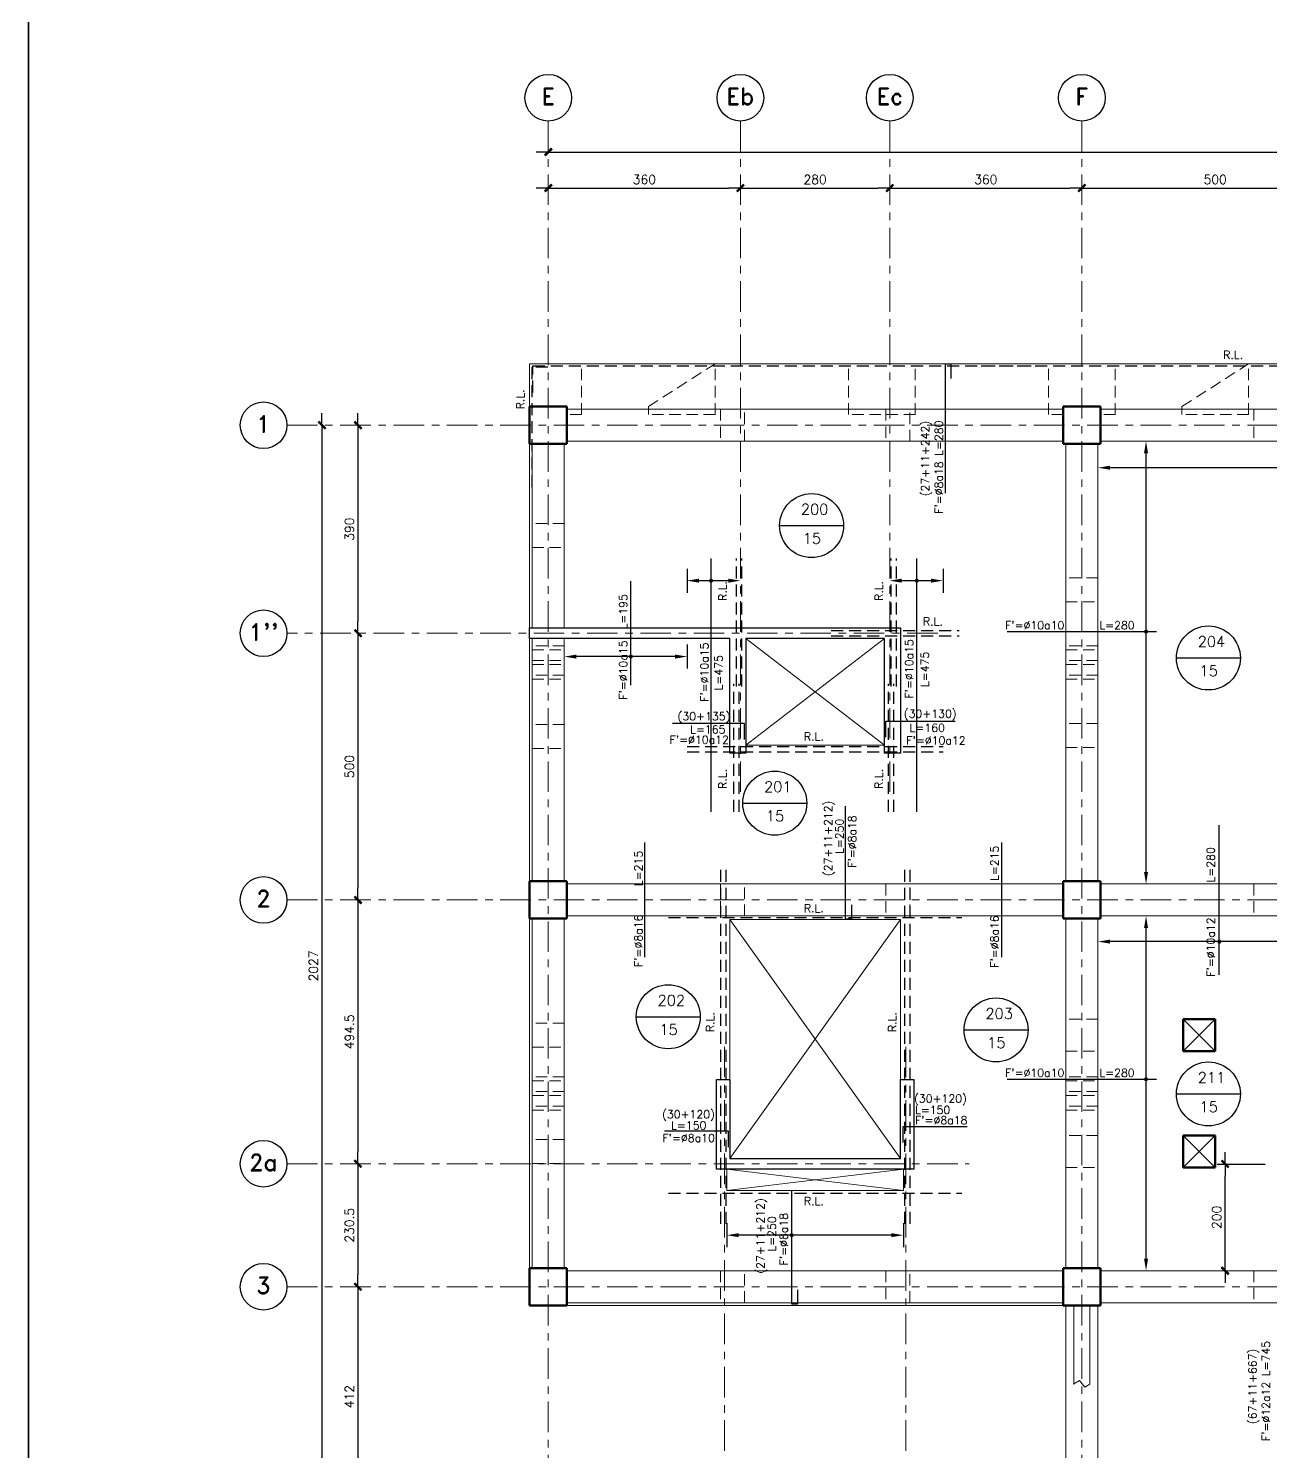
# Model space of a CAD drawing. Extents: x -4 to 6083, y -4 to 8618.
# Drawn here: x 0 to 2328, y 2222 to 4890 of the extents above; entities that cross this region are included whole.
import ezdxf
from ezdxf.enums import TextEntityAlignment as Align
from ezdxf.xclip import XClip

# ---------------------------------------------------------------- set-up
doc = ezdxf.new("R2010")
doc.units = 0
doc.header["$LTSCALE"] = 45
doc.header["$MEASUREMENT"] = 0
doc.header["$XCLIPFRAME"] = 0
for name, pattern in [('2017_67-102$0$Grid Line', [2.2225, 1.27, -0.3175, 0.3175, -0.3175]), ('2017_67-102$0$RLE-PROYECCION', [0.71438, 0.47625, -0.23813]), ('DASHED', [0.75, 0.5, -0.25])]:
    doc.linetypes.add(name, pattern=pattern)
doc.layers.get('0').update_dxf_attribs({"linetype": 'CONTINUOUS'})
for name, color, linetype, lineweight in [('2017_67-102$0$A-DETL-HLIN', 3, 'CONTINUOUS', 70), ('2017_67-102$0$RLE-EJE', 3, 'CONTINUOUS', 25), ('2017_67-102$0$RLE-EJES', 1, '2017_67-102$0$Grid Line', 9), ('2017_67-102$0$RLE-LOSA', 3, 'CONTINUOUS', 15), ('2017_67-102$0$RLE-MURO', 3, 'CONTINUOUS', 25), ('2017_67-102$0$RLE-PILAR', 3, 'CONTINUOUS', 50), ('2017_67-102$0$RLE-PROYECCION', 2, '2017_67-102$0$RLE-PROYECCION', 15), ('2017_67-102$0$RLE-VANOS', 1, 'CONTINUOUS', 15), ('2017_67-102$0$RLE-VIGA', 3, 'CONTINUOUS', 15)]:
    doc.layers.add(name, color=color, linetype=linetype, lineweight=lineweight)
for name, color, linetype in [('2017_67-102$0$RLA-COTAS', 2, 'CONTINUOUS'), ('fe', 7, 'CONTINUOUS'), ('RLA-COTAS1', 2, 'CONTINUOUS'), ('RLA-COTAS2', 1, 'CONTINUOUS'), ('RLA-FE', 7, 'CONTINUOUS'), ('RLA-FORMATO', 7, 'CONTINUOUS'), ('RLA-LOSAS', 3, 'CONTINUOUS'), ('RLA-TEXTOS-SM', 3, 'CONTINUOUS')]:
    doc.layers.add(name, color=color, linetype=linetype)
doc.styles.add('2017_67-102$0$ROMAND', font='romand', dxfattribs={"height": 31.5})
doc.styles.add('2017_67-102$0$ROMANS', font='ROMANS.shx', dxfattribs={"height": 16.875})
doc.styles.add('ROMAND', font='romand', dxfattribs={"height": 31.5})
doc.styles.add('ROMANS', font='ROMANS.shx', dxfattribs={"height": 16.875})
doc.styles.add('ROMANS0', font='romans.shx')
doc.dimstyles.new('2017_67-102$0$ING-75', dxfattribs={"dimscale": 75, "dimtxt": 0.27, "dimasz": 0.3, "dimexe": 0, "dimexo": 0, "dimgap": 0.1, "dimtad": 1, "dimdec": 1, "dimzin": 12, "dimdsep": 46, "dimtxsty": '2017_67-102$0$ROMANS', "dimblk": '2017_67-102$0$TICK1', "dimblk1": '2017_67-102$0$TICK1', "dimblk2": '2017_67-102$0$TICK1', "dimcen": 0.09, "dimclrd": 2, "dimclre": 1, "dimclrt": 3, "dimadec": 0, "dimazin": 0, "dimtfac": 1, "dimtdec": 0, "dimtix": 1, "dimtmove": 2, "dimatfit": 3, "dimldrblk": '2017_67-102$0$TICK1', "dimfxl": 0, "dimfxlon": 1, "dimtolj": 1, "dimtzin": 0, "dimarcsym": 0})
doc.dimstyles.new('ING-75', dxfattribs={"dimscale": 75, "dimtxt": 0.27, "dimasz": 0.3, "dimexe": 0, "dimexo": 0, "dimgap": 0.1, "dimtad": 1, "dimdec": 1, "dimzin": 12, "dimdsep": 46, "dimtxsty": 'ROMANS', "dimblk": 'TICK1', "dimblk1": 'TICK1', "dimblk2": 'TICK1', "dimcen": 0.09, "dimclrd": 2, "dimclre": 1, "dimclrt": 3, "dimadec": 0, "dimazin": 0, "dimtfac": 1, "dimtdec": 0, "dimtix": 1, "dimtmove": 2, "dimatfit": 3, "dimldrblk": 'TICK1', "dimfxl": 0, "dimfxlon": 1, "dimtolj": 1, "dimtzin": 0, "dimarcsym": 0})

# ---------------------------------------------------------------- blocks, each defined once
blk = doc.blocks.new('2017_67-102$0$TICK1')
at = {"color": 2}
for points in [[(0, 0), (-1, 0)], [(0, 0), (1, 0)]]:
    blk.add_lwpolyline(points, dxfattribs=at)
at = {"color": 2, "const_width": 0.2}
blk.add_lwpolyline([(-0.3, -0.3), (0.3, 0.3)], dxfattribs=at)
blk = doc.blocks.new('*D25')
at = {"layer": '2017_67-102$0$RLA-COTAS', "color": 2, "lineweight": -2, "transparency": 16777216}
blk.add_line((915.7, 8397), (5370.7, 8397), dxfattribs=at)
at = {"layer": '2017_67-102$0$RLA-COTAS', "color": 2, "lineweight": -2, "transparency": 16777216, "xscale": 22.5, "yscale": 22.5, "zscale": 22.5, "rotation": 180}
blk.add_blockref('2017_67-102$0$TICK1', (893.2, 8397), dxfattribs=at)
at = {"layer": '2017_67-102$0$RLA-COTAS', "color": 2, "lineweight": -2, "transparency": 16777216, "xscale": 22.5, "yscale": 22.5, "zscale": 22.5}
blk.add_blockref('2017_67-102$0$TICK1', (5393.2, 8397), dxfattribs=at)
at = {"layer": '2017_67-102$0$RLA-COTAS', "color": 3, "transparency": 16777216, "insert": (3143.2, 8413), "char_height": 16.88, "attachment_point": 5, "style": '2017_67-102$0$ROMANS'}
blk.add_mtext('\\A1;4500', dxfattribs=at)
blk = doc.blocks.new('*D26')
at = {"layer": '2017_67-102$0$RLA-COTAS', "color": 2, "lineweight": -2, "transparency": 16777216}
blk.add_line((915.7, 8329.5), (1230.7, 8329.5), dxfattribs=at)
at = {"layer": '2017_67-102$0$RLA-COTAS', "color": 2, "lineweight": -2, "transparency": 16777216, "xscale": 22.5, "yscale": 22.5, "zscale": 22.5, "rotation": 180}
blk.add_blockref('2017_67-102$0$TICK1', (893.2, 8329.5), dxfattribs=at)
at = {"layer": '2017_67-102$0$RLA-COTAS', "color": 2, "lineweight": -2, "transparency": 16777216, "xscale": 22.5, "yscale": 22.5, "zscale": 22.5}
blk.add_blockref('2017_67-102$0$TICK1', (1253.2, 8329.5), dxfattribs=at)
at = {"layer": '2017_67-102$0$RLA-COTAS', "color": 3, "transparency": 16777216, "insert": (1073.2, 8345.5), "char_height": 16.88, "attachment_point": 5, "style": '2017_67-102$0$ROMANS'}
blk.add_mtext('\\A1;360', dxfattribs=at)
blk = doc.blocks.new('*D27')
at = {"layer": '2017_67-102$0$RLA-COTAS', "color": 2, "lineweight": -2, "transparency": 16777216}
blk.add_line((1275.7, 8329.5), (1510.7, 8329.5), dxfattribs=at)
at = {"layer": '2017_67-102$0$RLA-COTAS', "color": 2, "lineweight": -2, "transparency": 16777216, "xscale": 22.5, "yscale": 22.5, "zscale": 22.5, "rotation": 180}
blk.add_blockref('2017_67-102$0$TICK1', (1253.2, 8329.5), dxfattribs=at)
at = {"layer": '2017_67-102$0$RLA-COTAS', "color": 2, "lineweight": -2, "transparency": 16777216, "xscale": 22.5, "yscale": 22.5, "zscale": 22.5}
blk.add_blockref('2017_67-102$0$TICK1', (1533.2, 8329.5), dxfattribs=at)
at = {"layer": '2017_67-102$0$RLA-COTAS', "color": 3, "transparency": 16777216, "insert": (1393.2, 8345.5), "char_height": 16.88, "attachment_point": 5, "style": '2017_67-102$0$ROMANS'}
blk.add_mtext('\\A1;280', dxfattribs=at)
blk = doc.blocks.new('*D28')
at = {"layer": '2017_67-102$0$RLA-COTAS', "color": 2, "lineweight": -2, "transparency": 16777216}
blk.add_line((1555.7, 8329.5), (1870.7, 8329.5), dxfattribs=at)
at = {"layer": '2017_67-102$0$RLA-COTAS', "color": 2, "lineweight": -2, "transparency": 16777216, "xscale": 22.5, "yscale": 22.5, "zscale": 22.5, "rotation": 180}
blk.add_blockref('2017_67-102$0$TICK1', (1533.2, 8329.5), dxfattribs=at)
at = {"layer": '2017_67-102$0$RLA-COTAS', "color": 2, "lineweight": -2, "transparency": 16777216, "xscale": 22.5, "yscale": 22.5, "zscale": 22.5}
blk.add_blockref('2017_67-102$0$TICK1', (1893.2, 8329.5), dxfattribs=at)
at = {"layer": '2017_67-102$0$RLA-COTAS', "color": 3, "transparency": 16777216, "insert": (1713.2, 8345.5), "char_height": 16.88, "attachment_point": 5, "style": '2017_67-102$0$ROMANS'}
blk.add_mtext('\\A1;360', dxfattribs=at)
blk = doc.blocks.new('*D29')
at = {"layer": '2017_67-102$0$RLA-COTAS', "color": 2, "lineweight": -2, "transparency": 16777216}
blk.add_line((1915.7, 8329.5), (2370.7, 8329.5), dxfattribs=at)
at = {"layer": '2017_67-102$0$RLA-COTAS', "color": 2, "lineweight": -2, "transparency": 16777216, "xscale": 22.5, "yscale": 22.5, "zscale": 22.5, "rotation": 180}
blk.add_blockref('2017_67-102$0$TICK1', (1893.2, 8329.5), dxfattribs=at)
at = {"layer": '2017_67-102$0$RLA-COTAS', "color": 2, "lineweight": -2, "transparency": 16777216, "xscale": 22.5, "yscale": 22.5, "zscale": 22.5}
blk.add_blockref('2017_67-102$0$TICK1', (2393.2, 8329.5), dxfattribs=at)
at = {"layer": '2017_67-102$0$RLA-COTAS', "color": 3, "transparency": 16777216, "insert": (2143.2, 8345.5), "char_height": 16.88, "attachment_point": 5, "style": '2017_67-102$0$ROMANS'}
blk.add_mtext('\\A1;500', dxfattribs=at)
blk = doc.blocks.new('*D35')
at = {"layer": '2017_67-102$0$RLA-COTAS', "color": 2, "lineweight": -2, "transparency": 16777216}
blk.add_line((469, 7862.4), (469, 5880.4), dxfattribs=at)
at = {"layer": '2017_67-102$0$RLA-COTAS', "color": 2, "lineweight": -2, "transparency": 16777216, "xscale": 22.5, "yscale": 22.5, "zscale": 22.5}
for p, rotation in [((469, 7884.9), 90), ((469, 5857.9), 270)]:
    blk.add_blockref('2017_67-102$0$TICK1', p, dxfattribs=dict(at, rotation=rotation))
at = {"layer": '2017_67-102$0$RLA-COTAS', "color": 3, "transparency": 16777216, "insert": (453, 6871.4), "char_height": 16.88, "attachment_point": 5, "rotation": 90, "style": '2017_67-102$0$ROMANS'}
blk.add_mtext('\\A1;2027', dxfattribs=at)
blk = doc.blocks.new('*D36')
at = {"layer": '2017_67-102$0$RLA-COTAS', "color": 2, "lineweight": -2, "transparency": 16777216}
blk.add_line((536.5, 7862.4), (536.5, 7517.4), dxfattribs=at)
at = {"layer": '2017_67-102$0$RLA-COTAS', "color": 2, "lineweight": -2, "transparency": 16777216, "xscale": 22.5, "yscale": 22.5, "zscale": 22.5}
for p, rotation in [((536.5, 7884.9), 90), ((536.5, 7494.9), 270)]:
    blk.add_blockref('2017_67-102$0$TICK1', p, dxfattribs=dict(at, rotation=rotation))
at = {"layer": '2017_67-102$0$RLA-COTAS', "color": 3, "transparency": 16777216, "insert": (520.5, 7689.9), "char_height": 16.88, "attachment_point": 5, "rotation": 90, "style": '2017_67-102$0$ROMANS'}
blk.add_mtext('\\A1;390', dxfattribs=at)
blk = doc.blocks.new('*D37')
at = {"layer": '2017_67-102$0$RLA-COTAS', "color": 2, "lineweight": -2, "transparency": 16777216}
blk.add_line((536.5, 7472.4), (536.5, 7017.4), dxfattribs=at)
at = {"layer": '2017_67-102$0$RLA-COTAS', "color": 2, "lineweight": -2, "transparency": 16777216, "xscale": 22.5, "yscale": 22.5, "zscale": 22.5}
for p, rotation in [((536.5, 7494.9), 90), ((536.5, 6994.9), 270)]:
    blk.add_blockref('2017_67-102$0$TICK1', p, dxfattribs=dict(at, rotation=rotation))
at = {"layer": '2017_67-102$0$RLA-COTAS', "color": 3, "transparency": 16777216, "insert": (520.5, 7244.9), "char_height": 16.88, "attachment_point": 5, "rotation": 90, "style": '2017_67-102$0$ROMANS'}
blk.add_mtext('\\A1;500', dxfattribs=at)
blk = doc.blocks.new('*D38')
at = {"layer": '2017_67-102$0$RLA-COTAS', "color": 2, "lineweight": -2, "transparency": 16777216}
blk.add_line((536.5, 6972.4), (536.5, 6522.9), dxfattribs=at)
at = {"layer": '2017_67-102$0$RLA-COTAS', "color": 2, "lineweight": -2, "transparency": 16777216, "xscale": 22.5, "yscale": 22.5, "zscale": 22.5}
for p, rotation in [((536.5, 6994.9), 90), ((536.5, 6500.4), 270)]:
    blk.add_blockref('2017_67-102$0$TICK1', p, dxfattribs=dict(at, rotation=rotation))
at = {"layer": '2017_67-102$0$RLA-COTAS', "color": 3, "transparency": 16777216, "insert": (520.5, 6747.7), "char_height": 16.88, "attachment_point": 5, "rotation": 90, "style": '2017_67-102$0$ROMANS'}
blk.add_mtext('\\A1;494.5', dxfattribs=at)
blk = doc.blocks.new('*D39')
at = {"layer": '2017_67-102$0$RLA-COTAS', "color": 2, "lineweight": -2, "transparency": 16777216}
blk.add_line((536.5, 6477.9), (536.5, 6292.4), dxfattribs=at)
at = {"layer": '2017_67-102$0$RLA-COTAS', "color": 2, "lineweight": -2, "transparency": 16777216, "xscale": 22.5, "yscale": 22.5, "zscale": 22.5}
for p, rotation in [((536.5, 6500.4), 90), ((536.5, 6269.9), 270)]:
    blk.add_blockref('2017_67-102$0$TICK1', p, dxfattribs=dict(at, rotation=rotation))
at = {"layer": '2017_67-102$0$RLA-COTAS', "color": 3, "transparency": 16777216, "insert": (520.5, 6385.2), "char_height": 16.88, "attachment_point": 5, "rotation": 90, "style": '2017_67-102$0$ROMANS'}
blk.add_mtext('\\A1;230.5', dxfattribs=at)
blk = doc.blocks.new('*D40')
at = {"layer": '2017_67-102$0$RLA-COTAS', "color": 2, "lineweight": -2, "transparency": 16777216}
blk.add_line((536.5, 6247.4), (536.5, 5880.4), dxfattribs=at)
at = {"layer": '2017_67-102$0$RLA-COTAS', "color": 2, "lineweight": -2, "transparency": 16777216, "xscale": 22.5, "yscale": 22.5, "zscale": 22.5}
for p, rotation in [((536.5, 6269.9), 90), ((536.5, 5857.9), 270)]:
    blk.add_blockref('2017_67-102$0$TICK1', p, dxfattribs=dict(at, rotation=rotation))
at = {"layer": '2017_67-102$0$RLA-COTAS', "color": 3, "transparency": 16777216, "insert": (520.5, 6063.9), "char_height": 16.88, "attachment_point": 5, "rotation": 90, "style": '2017_67-102$0$ROMANS'}
blk.add_mtext('\\A1;412', dxfattribs=at)
blk = doc.blocks.new('TICK1')
at = {"color": 2}
for points in [[(0, 0), (-1, 0)], [(0, 0), (1, 0)]]:
    blk.add_lwpolyline(points, dxfattribs=at)
at = {"color": 2, "const_width": 0.2}
blk.add_lwpolyline([(-0.3, -0.3), (0.3, 0.3)], dxfattribs=at)
blk = doc.blocks.new('*D16')
at = {"layer": 'RLA-COTAS1', "color": 2, "lineweight": -2, "transparency": 16777216}
blk.add_line((2242.8, 2583.6), (2242.8, 2738.7), dxfattribs=at)
at = {"layer": 'RLA-COTAS1', "color": 2, "lineweight": -2, "transparency": 16777216, "xscale": 22.5, "yscale": 22.5, "zscale": 22.5}
for p, rotation in [((2242.8, 2761.2), 90), ((2242.8, 2561.1), 270)]:
    blk.add_blockref('TICK1', p, dxfattribs=dict(at, rotation=rotation))
at = {"layer": 'RLA-COTAS1', "color": 3, "transparency": 16777216, "insert": (2226.9, 2661.2), "char_height": 16.88, "attachment_point": 5, "rotation": 90, "style": 'ROMANS'}
blk.add_mtext('\\A1;200', dxfattribs=at)
blk = doc.blocks.new('2017_67-102')
at = {"layer": '2017_67-102$0$A-DETL-HLIN'}
for p, q in [((2143.23, 6771.59), (2083.23, 6771.59)), ((2083.23, 6771.59), (2083.23, 6711.59)), ((2143.23, 6711.59), (2143.23, 6771.59)), ((2083.23, 6711.59), (2143.23, 6711.59)), ((2143.23, 6553.25), (2083.23, 6553.25)), ((2083.23, 6553.25), (2083.23, 6493.25)), ((2143.23, 6493.25), (2143.23, 6553.25)), ((2083.23, 6493.25), (2143.23, 6493.25))]:
    blk.add_line(p, q, dxfattribs=at)
at = {"layer": '2017_67-102$0$RLE-EJE'}
for centre in [(893.23, 8498.66), (1253.23, 8498.66), (1533.23, 8498.66), (1893.23, 8498.66), (359.48, 7884.92), (359.48, 7494.91), (359.48, 6994.92), (359.48, 6500.41), (359.48, 6269.91)]:
    blk.add_circle(centre, 43.75, dxfattribs=at)
at = {"layer": '2017_67-102$0$RLE-EJES'}
for p, q in [((893.23, 8454.91), (893.23, 5372.91)), ((1253.23, 8454.91), (1253.23, 7188.06)), ((1533.23, 8454.91), (1533.23, 7188.06)), ((1893.23, 8454.91), (1893.23, 5372.91)), ((403.23, 7884.92), (5803.24, 7884.92)), ((1623.01, 7494.91), (403.23, 7494.91)), ((403.23, 6994.92), (5803.24, 6994.92)), ((1223.23, 6719.66), (1223.23, 5372.91)), ((1563.23, 6719.66), (1563.23, 5372.91)), ((403.23, 6500.41), (1682.04, 6500.41)), ((403.23, 6269.91), (5803.24, 6269.91))]:
    blk.add_line(p, q, dxfattribs=at)
at = {"layer": '2017_67-102$0$RLE-LOSA'}
for p, q in [((858.23, 7999.91), (5428.23, 7999.91)), ((858.23, 7919.92), (858.23, 7999.91)), ((858.23, 7504.91), (858.23, 7849.92)), ((858.23, 7029.92), (858.23, 7484.91)), ((1263.23, 7284.88), (1523.23, 7284.88)), ((858.23, 6304.91), (858.23, 6959.92)), ((1553.23, 6958.29), (1233.23, 6958.29)), ((1233.23, 6958.29), (1233.23, 6658.29)), ((1553.23, 6658.29), (1553.23, 6958.29)), ((1858.23, 6234.91), (928.23, 6234.91))]:
    blk.add_line(p, q, dxfattribs=at)
blk.add_lwpolyline([(1227.73, 6490.41), (1558.73, 6490.41), (1558.73, 6450.46), (1227.73, 6450.46)], close=True, dxfattribs=at)
at = {"layer": '2017_67-102$0$RLE-MURO'}
for p, q in [((858.23, 7504.91), (1553.23, 7504.91)), ((858.23, 7484.91), (858.23, 7504.91)), ((1553.23, 7504.91), (1553.23, 7269.91)), ((1233.23, 7484.91), (858.23, 7484.91)), ((1233.23, 7269.91), (1233.23, 7484.91)), ((1263.23, 7484.91), (1263.23, 7269.91)), ((1523.23, 7484.91), (1263.23, 7484.91)), ((1523.23, 7269.91), (1523.23, 7484.91)), ((1263.23, 7269.91), (1233.23, 7269.91)), ((1553.23, 7269.91), (1523.23, 7269.91)), ((1208.23, 6490.41), (1208.23, 6658.29)), ((1208.23, 6658.29), (1233.23, 6658.29)), ((1233.23, 6658.29), (1233.23, 6510.41)), ((1553.23, 6510.41), (1553.23, 6658.29)), ((1553.23, 6658.29), (1578.23, 6658.29)), ((1578.23, 6658.29), (1578.23, 6490.41)), ((1233.23, 6510.41), (1553.23, 6510.41)), ((1578.23, 6490.41), (1208.23, 6490.41))]:
    blk.add_line(p, q, dxfattribs=at)
at = {"layer": '2017_67-102$0$RLE-PILAR'}
for p, q in [((858.23, 7919.92), (928.23, 7919.92)), ((858.23, 7849.92), (858.23, 7919.92)), ((928.23, 7919.92), (928.23, 7849.92)), ((1858.23, 7919.92), (1928.23, 7919.92)), ((1858.23, 7849.92), (1858.23, 7919.92)), ((1928.23, 7919.92), (1928.23, 7849.92)), ((928.23, 7849.92), (858.23, 7849.92)), ((1928.23, 7849.92), (1858.23, 7849.92)), ((858.23, 7029.92), (928.23, 7029.92)), ((858.23, 6959.92), (858.23, 7029.92)), ((928.23, 7029.92), (928.23, 6959.92)), ((1858.23, 7029.92), (1928.23, 7029.92)), ((1858.23, 6959.92), (1858.23, 7029.92)), ((1928.23, 7029.92), (1928.23, 6959.92)), ((928.23, 6959.92), (858.23, 6959.92)), ((1928.23, 6959.92), (1858.23, 6959.92)), ((858.23, 6304.91), (928.23, 6304.91)), ((858.23, 6234.91), (858.23, 6304.91)), ((928.23, 6304.91), (928.23, 6234.91)), ((1928.23, 6304.91), (1858.23, 6304.91)), ((1858.23, 6304.91), (1858.23, 6234.91)), ((1928.23, 6304.91), (1928.23, 6234.91)), ((928.23, 6234.91), (858.23, 6234.91)), ((1858.23, 6234.91), (1868.99, 6234.91)), ((1916.99, 6234.91), (1868.99, 6234.91)), ((1928.23, 6234.91), (1916.99, 6234.91))]:
    blk.add_line(p, q, dxfattribs=at)
at = {"layer": '2017_67-102$0$RLE-PROYECCION'}
for p, q in [((955.73, 7904.91), (955.73, 7999.91)), ((1080.73, 7919.91), (1205.72, 7999.91)), ((1205.73, 7904.91), (1205.73, 7999.91)), ((1455.73, 7904.91), (1455.73, 7999.91)), ((1580.73, 7904.91), (1580.73, 7999.91)), ((1830.73, 7904.91), (1830.73, 7999.91)), ((1955.73, 7904.91), (1955.73, 7999.91)), ((2080.73, 7919.91), (2205.72, 7999.91)), ((2205.73, 7904.91), (2205.73, 7999.91)), ((955.73, 7904.91), (928.23, 7904.91)), ((1080.73, 7919.91), (1080.73, 7904.91)), ((1205.73, 7904.91), (1080.73, 7904.91)), ((1215.73, 7914.92), (1215.73, 7854.92)), ((1260.73, 7854.92), (1260.73, 7914.92)), ((1580.73, 7904.91), (1455.73, 7904.91)), ((1525.73, 7914.92), (1525.73, 7854.92)), ((1570.73, 7854.92), (1570.73, 7914.92)), ((1858.38, 7904.91), (1830.73, 7904.91)), ((1955.73, 7904.91), (1928.23, 7904.91)), ((2080.73, 7919.91), (2080.73, 7904.91)), ((2205.73, 7904.91), (2080.73, 7904.91)), ((2215.73, 7914.92), (2215.73, 7854.92)), ((923.23, 7700.76), (863.23, 7700.76)), ((863.23, 7655.76), (923.23, 7655.76)), ((1923.23, 7599.09), (1863.23, 7599.09)), ((1863.23, 7554.09), (1923.23, 7554.09)), ((923.23, 7471.17), (863.23, 7471.17)), ((1923.23, 7471.17), (1863.23, 7471.17)), ((863.23, 7463.67), (923.23, 7463.67)), ((863.23, 7443.67), (923.23, 7443.67)), ((1863.23, 7463.67), (1923.23, 7463.67)), ((1923.23, 7443.67), (1863.23, 7443.67)), ((863.23, 7436.17), (923.23, 7436.17)), ((923.23, 7416.17), (863.23, 7416.17)), ((863.23, 7416.17), (863.23, 7408.67)), ((923.23, 7408.67), (923.23, 7416.17)), ((1863.23, 7436.17), (1923.23, 7436.17)), ((1923.23, 7416.17), (1863.23, 7416.17)), ((863.23, 7408.67), (923.23, 7408.67)), ((1863.23, 7408.67), (1923.23, 7408.67)), ((923.23, 7324.09), (863.23, 7324.09)), ((1923.23, 7325.76), (1863.23, 7325.76)), ((863.23, 7279.09), (923.23, 7279.09)), ((1863.23, 7280.76), (1923.23, 7280.76)), ((1215.73, 7024.92), (1215.73, 6964.92)), ((1260.73, 6964.92), (1260.73, 7024.92)), ((1525.73, 7024.92), (1525.73, 6964.92)), ((1570.73, 6964.92), (1570.73, 7024.92)), ((2215.73, 7024.92), (2215.73, 6964.92)), ((923.23, 6764.09), (863.23, 6764.09)), ((1923.23, 6771.59), (1863.23, 6771.59)), ((863.23, 6719.09), (923.23, 6719.09)), ((1863.23, 6711.59), (1923.23, 6711.59)), ((923.23, 6663.67), (863.23, 6663.67)), ((863.23, 6656.17), (923.23, 6656.17)), ((1923.23, 6663.67), (1863.23, 6663.67)), ((1863.23, 6656.17), (1923.23, 6656.17)), ((923.23, 6636.17), (863.23, 6636.17)), ((863.23, 6628.67), (923.23, 6628.67)), ((1923.23, 6636.17), (1863.23, 6636.17)), ((1863.23, 6628.67), (1923.23, 6628.67)), ((923.23, 6608.67), (863.23, 6608.67)), ((863.23, 6601.17), (923.23, 6601.17)), ((1923.23, 6608.67), (1863.23, 6608.67)), ((1863.23, 6601.17), (1923.23, 6601.17)), ((923.23, 6545.75), (863.23, 6545.75)), ((1923.23, 6553.25), (1863.23, 6553.25)), ((863.23, 6500.75), (923.23, 6500.75)), ((1863.23, 6493.25), (1923.23, 6493.25)), ((1215.73, 6299.92), (1215.73, 6239.92)), ((1260.73, 6239.92), (1260.73, 6299.92)), ((1525.73, 6299.92), (1525.73, 6239.92)), ((1570.73, 6239.92), (1570.73, 6299.92)), ((2215.73, 6299.92), (2215.73, 6239.92))]:
    blk.add_line(p, q, dxfattribs=at)
at = {"layer": '2017_67-102$0$RLE-VANOS'}
for p, q in [((1263.23, 7284.88), (1523.23, 7484.91)), ((1263.23, 7484.91), (1523.23, 7284.88)), ((1263.23, 7284.88), (1523.23, 7484.91)), ((1263.23, 7484.91), (1523.23, 7284.88)), ((1233.23, 6958.29), (1553.23, 6510.41)), ((1233.23, 6510.41), (1553.23, 6958.29)), ((1233.23, 6510.41), (1553.23, 6958.29)), ((1233.23, 6958.29), (1553.23, 6510.41)), ((2083.23, 6771.59), (2143.23, 6711.59)), ((2083.23, 6711.59), (2143.23, 6771.59)), ((2083.23, 6493.25), (2143.23, 6553.25)), ((2083.23, 6553.25), (2143.23, 6493.25)), ((1227.73, 6490.41), (1558.73, 6450.46)), ((1227.73, 6450.46), (1558.73, 6490.41)), ((1878.23, 6087.98), (1888.62, 6093.98)), ((1878.23, 6087.98), (1888.62, 6093.98)), ((1888.62, 6093.98), (1898.9, 6081.72)), ((1888.62, 6093.98), (1898.9, 6081.72)), ((1898.9, 6081.72), (1908.23, 6087.1)), ((1898.9, 6081.72), (1908.23, 6087.1))]:
    blk.add_line(p, q, dxfattribs=at)
at = {"layer": '2017_67-102$0$RLE-VIGA'}
for p, q in [((928.23, 7914.92), (1858.23, 7914.92)), ((1928.23, 7914.92), (2858.23, 7914.92)), ((863.23, 7849.92), (863.23, 7504.91)), ((923.23, 7849.92), (923.23, 7504.91)), ((928.23, 7854.92), (1858.23, 7854.92)), ((1863.23, 7849.92), (1863.23, 7029.92)), ((1923.23, 7849.92), (1923.23, 7029.92)), ((1928.23, 7854.92), (2363.23, 7854.92)), ((863.23, 7484.91), (863.23, 7029.92)), ((923.23, 7484.91), (923.23, 7029.92)), ((928.23, 7024.92), (1858.23, 7024.92)), ((1928.23, 7024.92), (2363.23, 7024.92)), ((928.23, 6964.92), (1858.23, 6964.92)), ((1928.23, 6964.92), (2363.23, 6964.92)), ((863.23, 6959.92), (863.23, 6304.91)), ((923.23, 6959.92), (923.23, 6304.91)), ((1863.23, 6959.92), (1863.23, 6304.91)), ((1923.23, 6959.92), (1923.23, 6304.91)), ((928.23, 6299.92), (1858.23, 6299.92)), ((1928.23, 6299.92), (2363.23, 6299.92)), ((928.23, 6239.92), (1858.23, 6239.92)), ((1863.23, 6234.91), (1863.23, 5827.91)), ((1878.23, 6086.87), (1878.23, 6234.91)), ((1908.23, 6234.91), (1908.23, 6086.87)), ((1923.23, 6234.91), (1923.23, 5887.91)), ((1928.23, 6239.92), (2612.23, 6239.92))]:
    blk.add_line(p, q, dxfattribs=at)
at = {"layer": '2017_67-102$0$RLE-EJE', "color": 5, "char_height": 31.25, "width": 1, "attachment_point": 2, "line_spacing_factor": 0.941778, "style": '2017_67-102$0$ROMAND'}
for s, insert in [('E', (893.24, 8516.97)), ('Eb', (1253.24, 8516.97)), ('Ec', (1533.24, 8516.97)), ('F', (1893.24, 8516.97)), ('1', (359.28, 7903.06)), ("1''", (359.67, 7513.02)), ('2', (359.28, 7013.06)), ('2a', (359.28, 6518.54)), ('3', (359.28, 6288.04))]:
    blk.add_mtext(s, dxfattribs=dict(at, insert=insert))
at = {"layer": '2017_67-102$0$RLA-COTAS'}
for base, p1, p2, picture, middle in [((5393.23, 8397.05), (893.23, 8404.55), (5393.23, 8404.55), '*D25', (3143.23, 8412.98)), ((1253.23, 8329.55), (893.23, 8337.05), (1253.23, 8337.05), '*D26', (1073.23, 8345.48)), ((1533.23, 8329.55), (1253.23, 8337.05), (1533.23, 8337.05), '*D27', (1393.23, 8345.48)), ((1893.23, 8329.55), (1533.23, 8337.05), (1893.23, 8337.05), '*D28', (1713.23, 8345.48)), ((2393.23, 8329.55), (1893.23, 8337.05), (2393.23, 8337.05), '*D29', (2143.23, 8345.48))]:
    dim = blk.add_linear_dim(base=base, p1=p1, p2=p2, dimstyle='2017_67-102$0$ING-75', override={"dimexe": 0, "dimexo": 0, "dimdec": 1, "dimfxl": 0, "dimfxlon": 1}, dxfattribs=at)
    dim.commit()
    dim.dimension.update_dxf_attribs({"geometry": picture, "text_midpoint": middle})
for base, p1, p2, picture, middle in [((468.95, 5857.91), (476.45, 7884.92), (476.45, 5857.91), '*D35', (453.01, 6871.42)), ((536.45, 7494.91), (543.95, 7884.92), (543.95, 7494.91), '*D36', (520.51, 7689.92)), ((536.45, 6994.92), (543.95, 7494.91), (543.95, 6994.92), '*D37', (520.51, 7244.92)), ((536.45, 6500.41), (543.95, 6994.92), (543.95, 6500.41), '*D38', (520.51, 6747.67)), ((536.45, 6269.91), (543.95, 6500.41), (543.95, 6269.91), '*D39', (520.51, 6385.16)), ((536.45, 5857.91), (543.95, 6269.91), (543.95, 5857.91), '*D40', (520.51, 6063.91))]:
    dim = blk.add_linear_dim(base=base, p1=p1, p2=p2, angle=90, dimstyle='2017_67-102$0$ING-75', override={"dimexe": 0, "dimexo": 0, "dimdec": 1, "dimfxl": 0, "dimfxlon": 1}, dxfattribs=at)
    dim.commit()
    dim.dimension.update_dxf_attribs({"geometry": picture, "text_midpoint": middle})

msp = doc.modelspace()

# ---------------------------------------------------------------- linework, layer by layer
at = {"layer": 'fe', "color": 1}
for p, q in [((1308.84, 2650.31), (1308.84, 2605.31)), ((1639.84, 2650.31), (1639.84, 2605.31))]:
    msp.add_line(p, q, dxfattribs=at)
at = {"layer": 'fe', "color": 4, "linetype": 'DASHED'}
for points in [[(973.34, 4255.12), (943.34, 4255.12), (943.34, 4025.12)], [(945.34, 4207.12), (945.34, 4257.12), (1895.34, 4257.12)], [(1785.34, 4257.12), (2785.34, 4257.12)], [(1326.84, 3656.12), (1326.84, 3896.12)], [(1336.84, 3656.12), (1336.84, 3896.12)], [(1616.84, 3656.12), (1616.84, 3896.12)], [(1626.84, 3656.12), (1626.84, 3896.12)], [(1504.34, 3761.12), (1744.34, 3761.12)], [(1504.34, 3751.12), (1744.34, 3751.12)], [(1321.84, 3421.12), (1321.84, 3661.12)], [(1331.84, 3421.12), (1331.84, 3661.12)], [(1611.84, 3421.12), (1611.84, 3661.12)], [(1621.84, 3421.12), (1621.84, 3661.12)], [(1234.34, 3543.61), (1714.34, 3543.61)], [(1234.34, 3533.61), (1714.34, 3533.61)], [(1297.13, 3312.62), (1297.13, 2642.62)], [(1307.13, 3312.62), (1307.13, 2642.62)], [(1642.13, 3312.62), (1642.13, 2642.62)], [(1652.13, 3312.62), (1652.13, 2642.62)], [(1199.34, 3223.07), (1749.34, 3223.07)], [(1199.34, 2706.67), (1749.34, 2706.67)]]:
    msp.add_lwpolyline(points, dxfattribs=at)
at = {"layer": 'fe', "color": 1}
for points in [[(2094.64, 3308.64), (2094.64, 4093.64)], [(2921.84, 4066.42), (2026.84, 4066.42)], [(1311.84, 3854.7), (1256.84, 3854.7)], [(1691.84, 3854.7), (1636.84, 3854.7)], [(1211.84, 3712.39), (1026.84, 3712.39)], [(2094.64, 2583.64), (2094.64, 3203.64)], [(2921.84, 3178.1), (2026.84, 3178.1)], [(1617.34, 2627.81), (1331.34, 2627.81)]]:
    msp.add_lwpolyline(points, dxfattribs=at)
at = {"layer": 'fe', "const_width": 3.75}
for points in [[(1277.46, 3854.7, 1), (1281.21, 3854.7, 1)], [(1663.11, 3854.7, 1), (1666.86, 3854.7, 1)], [(2092.77, 3759.15, 1), (2096.52, 3759.15, 1)], [(1127.13, 3712.39, 1), (1130.88, 3712.39, 1)], [(2230.07, 3178.1, 1), (2233.82, 3178.1, 1)], [(2092.77, 2920.08, 1), (2096.52, 2920.08, 1)], [(1428.67, 2627.81, 1), (1432.42, 2627.81, 1)]]:
    msp.add_lwpolyline(points, format="xyb", close=True, dxfattribs=at)
at = {"layer": 'fe', "color": 2}
for points in [[(2090.89, 4093.64), (2094.64, 4116.14), (2098.39, 4093.64)], [(2026.84, 4062.67), (2004.34, 4066.42), (2026.84, 4070.17)], [(1256.84, 3850.95), (1234.34, 3854.7), (1256.84, 3858.45)], [(1311.84, 3850.95), (1334.34, 3854.7), (1311.84, 3858.45)], [(1636.84, 3850.95), (1614.34, 3854.7), (1636.84, 3858.45)], [(1691.84, 3850.95), (1714.34, 3854.7), (1691.84, 3858.45)], [(1026.84, 3708.64), (1004.34, 3712.39), (1026.84, 3716.14)], [(1211.84, 3708.64), (1234.34, 3712.39), (1211.84, 3716.14)], [(2090.89, 3308.64), (2094.64, 3286.14), (2098.39, 3308.64)], [(2090.89, 3203.64), (2094.64, 3226.14), (2098.39, 3203.64)], [(2026.84, 3174.35), (2004.34, 3178.1), (2026.84, 3181.85)], [(1331.34, 2624.06), (1308.84, 2627.81), (1331.34, 2631.56)], [(1617.34, 2624.06), (1639.84, 2627.81), (1617.34, 2631.56)], [(2090.89, 2583.64), (2094.64, 2561.14), (2098.39, 2583.64)]]:
    msp.add_solid(points, dxfattribs=at)
at = {"layer": 'RLA-COTAS2'}
for p, q in [((1234.34, 3877.2), (1234.34, 3832.2)), ((1714.34, 3877.2), (1714.34, 3832.2)), ((1234.34, 3734.89), (1234.34, 3689.89)), ((2227.82, 2761.18), (2317.82, 2761.18))]:
    msp.add_line(p, q, dxfattribs=at)
at = {"layer": 'RLA-FE'}
for points in [[(1729.18, 4233.62), (1729.18, 4260.62), (1718.18, 4260.62), (1718.18, 4018.62)], [(1279.34, 3421.12), (1279.34, 3896.12)], [(1664.98, 3421.12), (1664.98, 3896.12)], [(1129, 3658.62), (1129, 3853.62)], [(1834.34, 3759.15), (2114.34, 3759.15)], [(1341.84, 3557.24), (1341.84, 3587.24), (1206.84, 3587.24)], [(1606.84, 3561.2), (1606.84, 3591.2), (1736.84, 3591.2)], [(1542.48, 3247.08), (1542.48, 3220.08), (1531.48, 3220.08), (1531.48, 3432.08)], [(2231.94, 3116.14), (2231.94, 3396.14)], [(1155.16, 3148.64), (1155.16, 3363.64)], [(1824.58, 3148.64), (1824.58, 3363.64)], [(1834.34, 2920.08), (2114.34, 2920.08)], [(1639.34, 2801.29), (1639.34, 2831.29), (1759.34, 2831.29)], [(1311.84, 2792.75), (1311.84, 2822.75), (1191.84, 2822.75)], [(1441.55, 2525.62), (1441.55, 2498.62), (1430.55, 2498.62), (1430.55, 2710.62)]]:
    msp.add_lwpolyline(points, dxfattribs=at)
at = {"layer": 'RLA-FORMATO', "color": 6, "linetype": 'Continuous'}
for p, q in [((0, 8617.5), (0, 0)), ((0, 0), (0, 7890))]:
    msp.add_line(p, q, dxfattribs=at)
at = {"layer": 'RLA-LOSAS'}
for p, q in [((1407.78, 3957.86), (1527.78, 3957.86)), ((2151.53, 3709.77), (2271.53, 3709.77)), ((1338.77, 3437.62), (1458.77, 3437.62)), ((1139.13, 3037.19), (1259.13, 3037.19)), ((1753.53, 3012.5), (1873.53, 3012.5)), ((2151.53, 2892.5), (2271.53, 2892.5))]:
    msp.add_line(p, q, dxfattribs=at)
for centre in [(1467.78, 3957.86), (2211.53, 3709.77), (1398.77, 3437.62), (1199.13, 3037.19), (1813.53, 3012.5), (2211.53, 2892.5)]:
    msp.add_circle(centre, 60, dxfattribs=at)

# ---------------------------------------------------------------- block references
at = {"layer": 'fe'}
ref = msp.add_blockref('2017_67-102', (81.11, -3738.79), dxfattribs=at)
XClip(ref).set_block_clipping_path([(288.5373913377, 5264.2131717024), (5979.6367303451, 8553.235929895)])

# ---------------------------------------------------------------- texts
at = {"layer": 'fe', "color": 4, "linetype": 'DASHED', "style": 'ROMANS0'}
for p in [(2257.83, 4270.47), (1695.08, 3770.8), (1472.07, 3554.87), (1472.07, 3232.91), (1472.07, 2684.08)]:
    msp.add_text('R.L.', height=15, dxfattribs=at).set_placement(p, align=Align.CENTER)
for p in [(929.43, 4194.59), (1308.53, 3835.4), (1601.3, 3835.4), (1308.53, 3483.12), (1601.3, 3483.12), (1285.03, 3027.14), (1626.57, 3027.14)]:
    msp.add_text('R.L.', height=15, rotation=90, dxfattribs=at).set_placement(p, align=Align.CENTER)
at = {"layer": 'RLA-LOSAS', "char_height": 20, "width": 1, "attachment_point": 2, "line_spacing_factor": 0.941778, "style": 'ROMAND'}
for s, insert in [('200', (1473.49, 3998.65)), ('15', (1468.36, 3943.91)), ('204', (2217.24, 3750.56)), ('15', (2212.11, 3695.82)), ('201', (1404.47, 3478.41)), ('15', (1399.35, 3423.68)), ('202', (1204.83, 3077.98)), ('203', (1819.24, 3053.29)), ('15', (1199.71, 3023.25)), ('15', (1814.11, 2998.55)), ('211', (2217.24, 2933.29)), ('15', (2212.11, 2878.55))]:
    msp.add_mtext(s, dxfattribs=dict(at, insert=insert))
at = {"layer": 'RLA-TEXTOS-SM', "style": 'ROMANS0'}
for s, rotation, p in [('(27+11+242)', 90, (1692.72, 4012.8)), ("F'=%%C8a18 L=280", 90, (1718.18, 3980.01)), ('(30+130)', 360, (1640.65, 3593.39)), ('L=160', 360, (1651.49, 3566.8)), ("F'=%%C10a12", 360, (1645.25, 3543.11)), ('(27+11+212)', 90, (1510.57, 3300.94)), ('L=250', 90, (1532.06, 3342.36)), ("F'=%%C8a18", 90, (1555.87, 3316.5)), ('(27+11+212)', 90, (1383.86, 2555.58)), ('L=250', 90, (1405.34, 2597)), ("F'=%%C8a18", 90, (1427.47, 2571.14)), ("F'=%%C12a12 L=745", 90, (2331.34, 2241.78)), ('(67+11+667)', 90, (2306.28, 2273.62))]:
    msp.add_text(s, height=15, rotation=rotation, dxfattribs=at).set_placement(p, align=Align.BOTTOM_LEFT)
for s, p in [("F'=%%C10a15  L=195", (1126.71, 3730.43)), ("F'=%%C10a15", (1278.82, 3683.09)), ("F'=%%C10a15", (1662.57, 3689.31)), ('L=475', (1305.6, 3682.14)), ('L=475', (1691.93, 3688.36)), ("F'=%%C8a16    L=215", (1155.16, 3239.35)), ("F'=%%C8a16     L=215", (1822.69, 3243.47)), ("F'=%%C10a12     L=280", (2227.76, 3233.64))]:
    msp.add_text(s, height=15, rotation=90, dxfattribs=at).set_placement(p, align=Align.BOTTOM_CENTER)
for p in [(1951.84, 3759.15), (1951.84, 2920.08)]:
    msp.add_text("F'=%%C10a10     L=280", height=15, dxfattribs=at).set_placement(p, align=Align.BOTTOM_CENTER)
for s, p in [('(30+135)', (1315.64, 3588.42)), ('L=165', (1306.37, 3563.89)), ("F'=%%C10a12", (1312.78, 3544.49))]:
    msp.add_text(s, height=15, rotation=360, dxfattribs=at).set_placement(p, align=Align.BOTTOM_RIGHT)
for s, p in [('(30+120)', (1659.79, 2871.93)), ('L=150', (1661.57, 2850.5)), ("F'=%%C8a18", (1661.57, 2831.29))]:
    msp.add_text(s, height=15, dxfattribs=at).set_placement(p, align=Align.BOTTOM_LEFT)
for s, p in [('(30+120)', (1286.55, 2842.37)), ('L=150', (1270.6, 2821.57)), ("F'=%%C8a10", (1286.55, 2797.88))]:
    msp.add_text(s, height=15, dxfattribs=at).set_placement(p, align=Align.BOTTOM_RIGHT)

# ---------------------------------------------------------------- dimensions: what is measured, and where the dimension line sits
at = {"layer": 'RLA-COTAS1'}
dim = msp.add_linear_dim(base=(2242.82, 2761.18), p1=(2291.49, 2561.14), p2=(2310.32, 2761.18), angle=90, dimstyle='ING-75', dxfattribs=at)
dim.commit()
dim.dimension.update_dxf_attribs({"geometry": '*D16', "text_midpoint": (2226.89, 2661.16)})

doc.saveas('drawing.dxf')
